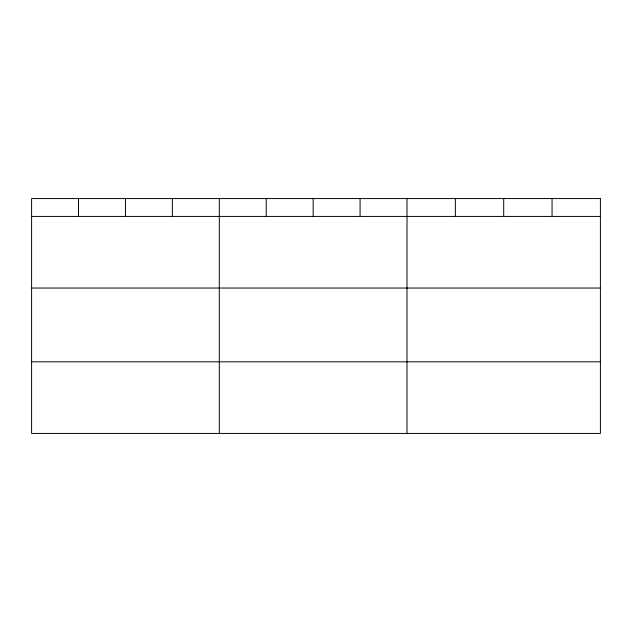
<?xml version="1.0" encoding="UTF-8"?>
<svg xmlns="http://www.w3.org/2000/svg" width="632" height="632" viewBox="0 0 632 632"><rect width="100%" height="100%" fill="white"/><g stroke="black" fill="none" stroke-linecap="round" stroke-linejoin="round"><path stroke-width="0.95" d="M31.6 216.421L600.4 216.421M31.6 288.034L600.4 288.034M31.6 361.82L600.4 361.82M552.052 198.559L552.052 216.421M503.704 198.559L503.704 216.421M455.356 198.559L455.356 216.421M407.008 198.559L407.008 433.441M360.082 198.559L360.082 216.421M313.156 198.559L313.156 216.421M266.23 198.559L266.23 216.421M219.304 198.559L219.304 433.441M172.378 198.559L172.378 216.421M125.452 198.559L125.452 216.421M78.526 198.559L78.526 216.421M600.4 198.559L31.6 198.559L31.6 433.441L600.4 433.441L600.4 198.559"/></g></svg>
